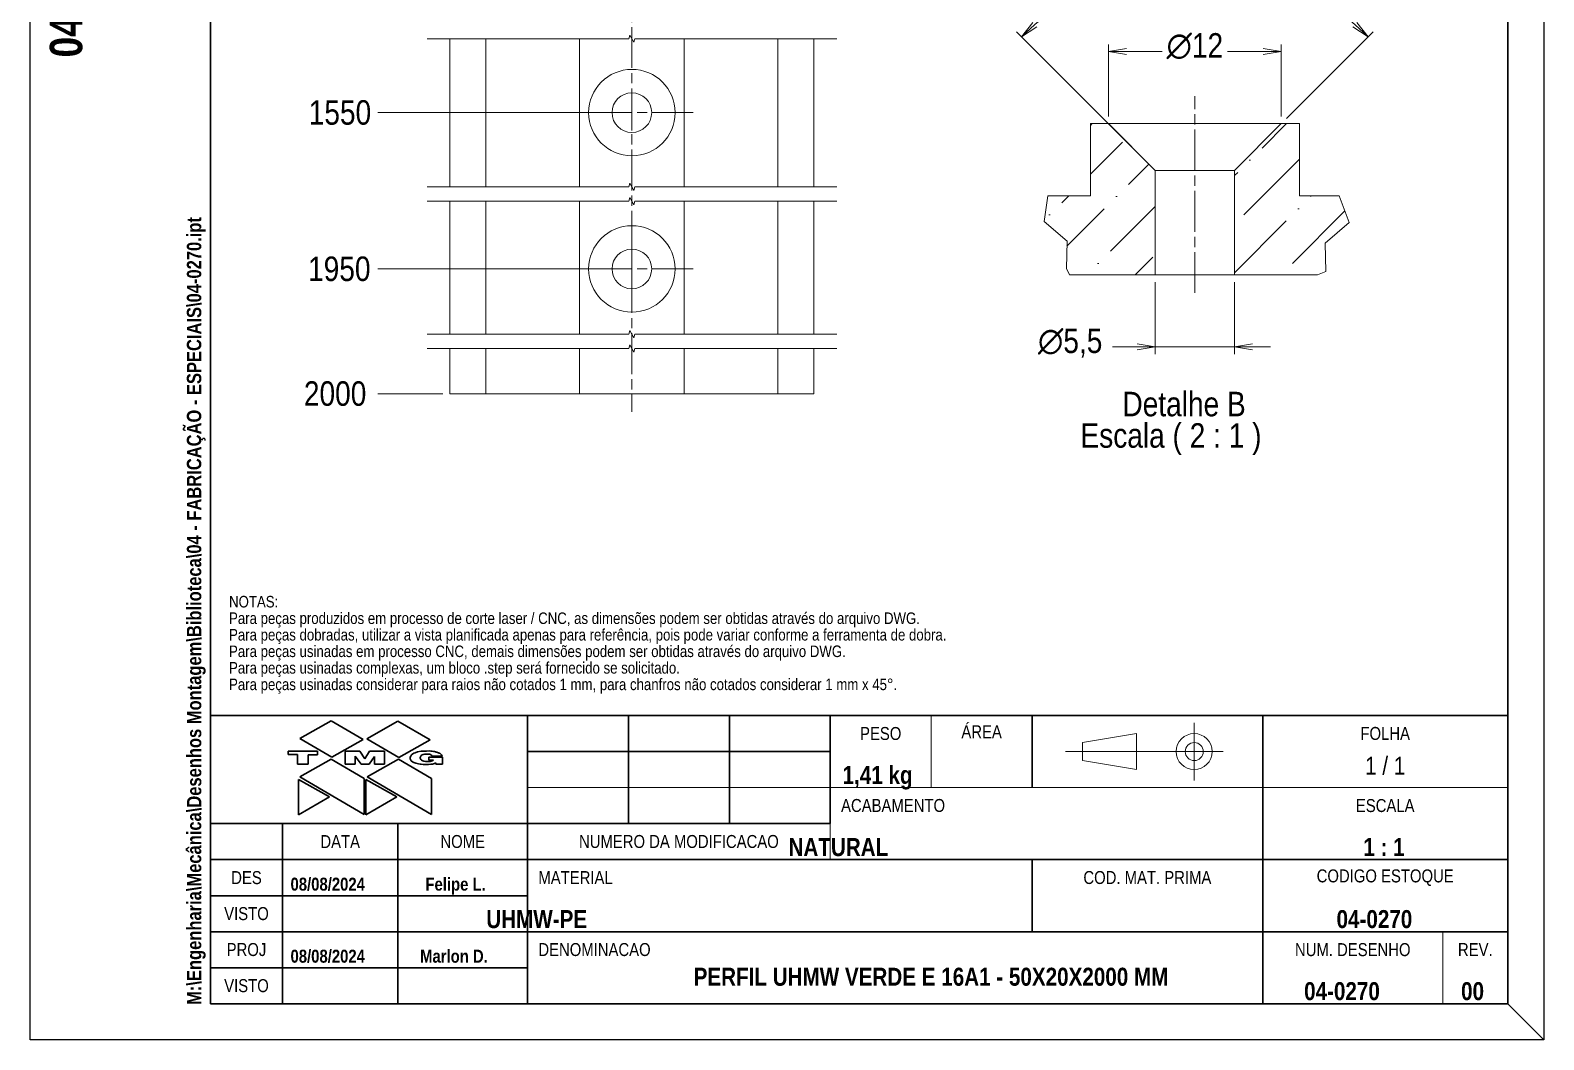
# Model space of a CAD drawing. Header units: millimetres. Extents: x 0 to 210, y 0 to 1152.
# Drawn here: x 0 to 210, y 0 to 140.1 of the extents above; entities that cross this region are included whole.
import ezdxf
from ezdxf.enums import TextEntityAlignment as Align

# ---------------------------------------------------------------- set-up
doc = ezdxf.new("R2010")
doc.units = ezdxf.units.MM
doc.linetypes.add('CHAIN', pattern=[0.3543, 0.2362, -0.0295, 0.0591, -0.0295])
doc.layers.get('0').update_dxf_attribs({"lineweight": 25})
for name, color, linetype, lineweight in [('BORDA', 7, 'Continuous', 25), ('CONTORNO', 7, 'Continuous', 9), ('TMG - Bordas', 7, 'Continuous', 25), ('TMG - Simbolos', 7, 'Continuous', 18), ('TMG - Visível', 7, 'Continuous', 18)]:
    doc.layers.add(name, color=color, linetype=linetype, lineweight=lineweight)
for name, color, linetype, lineweight, true_color in [('TMG - Cota', 1, 'Continuous', 18, 0xff0000), ('TMG - Hachura', 7, 'Continuous', 9, 0xff8000), ('TMG - Laranja', 7, 'Continuous', 9, 0xf49800), ('TMG - Linha de Centro', 5, 'Continuous', 9, 0x0000ff), ('TMG - Linha de Quebra', 5, 'Continuous', 9, 0x0000ff), ('TMG - Marca de Centro', 5, 'Continuous', 9, 0x0000ff), ('TMG - Marrom', 7, 'Continuous', 9, 0x716f5f)]:
    doc.layers.add(name, color=color, linetype=linetype, lineweight=lineweight, true_color=true_color)
doc.styles.add('Estilo de texto113', font='')
doc.styles.add('Estilo de texto114', font='')
doc.styles.add('Estilo de texto118', font='')
doc.styles.add('Estilo de texto120', font='')
doc.styles.add('TMG - Cota', font='technic_.ttf')
doc.styles.add('TMG - Lista de Peças', font='technic_.ttf')
doc.styles.add('TMG - Tolerância', font='technic_.ttf')
doc.styles.get('Estilo de texto113').set_extended_font_data('Technic', bold=True)
doc.styles.get('Estilo de texto114').set_extended_font_data('Technic', bold=True)
doc.styles.get('Estilo de texto118').set_extended_font_data('Technic', bold=True)
doc.styles.get('Estilo de texto120').set_extended_font_data('Technic', bold=True)
doc.dimstyles.new('TMG - Cota', dxfattribs={"dimtxt": 3.4, "dimasz": 2.5, "dimexe": 1, "dimexo": 1, "dimgap": 0.8, "dimtad": 0, "dimtxsty": 'TMG - Cota', "dimblk": 'OPEN', "dimcen": 0.09, "dimdle": 10, "dimclrd": 256, "dimclre": 256, "dimclrt": 256, "dimadec": 0, "dimazin": 0, "dimtfac": 0.470588, "dimtmove": 0, "dimatfit": 3, "dimldrblk": 'Open-1', "dimfxl": 0, "dimtolj": 1, "dimtzin": 0, "dimlwd": -1, "dimlwe": -1, "dimarcsym": 0})
pattern_1 = [(45, (0, 0), (2.5257, 9.26089), [11.90625, -2.38125, 0, -2.38125])]

# ---------------------------------------------------------------- blocks, each defined once
blk = doc.blocks.new('Bordas BORDA A4')
at = {"layer": 'BORDA'}
for p, q in [((0, 297), (210, 297)), ((0, 0), (0, 297)), ((210, 297), (210, 0)), ((210, 0), (0, 0))]:
    blk.add_line(p, q, dxfattribs=at)
at = {"layer": 'BORDA', "lineweight": 30}
for p, q in [((25, 292), (205, 292)), ((25, 5), (25, 292)), ((205, 292), (205, 5)), ((205, 5), (25, 5))]:
    blk.add_line(p, q, dxfattribs=at)
at = {"layer": 'CONTORNO'}
for tag, p, height, style in [('STOCK_NUMBER_001', (7.21, 136.35), 4.5, 'Estilo de texto118'), ('FILENAME_AND_PATH_001', (23.73, 4.84), 2, 'Estilo de texto120')]:
    blk.add_attdef(tag, p, '', height=height, rotation=90, dxfattribs=dict(at, style=style))
blk = doc.blocks.new('Blocos de títulos LEGENDA TMG A4 A3')
at = {"layer": 'TMG - Bordas', "lineweight": 30}
blk.add_line((151.61, 80.53), (195.61, 80.53), dxfattribs=at)
at = {"layer": 'TMG - Laranja', "color": 30, "linetype": 'Continuous', "lineweight": 30, "true_color": 0xf49800}
for p, q in [((164.01, 92.36), (168.34, 94.82)), ((168.34, 94.82), (172.79, 92.22)), ((173.29, 92.29), (177.63, 94.75)), ((177.63, 94.75), (182.08, 92.16)), ((164.01, 92.36), (168.45, 89.76)), ((168.45, 89.76), (172.79, 92.22)), ((173.29, 92.29), (177.74, 89.69)), ((177.74, 89.69), (182.08, 92.16)), ((164.01, 87.01), (168.34, 89.47)), ((168.34, 89.47), (172.95, 86.79)), ((173.36, 87.01), (177.69, 89.47)), ((177.69, 89.47), (182.3, 86.79)), ((164.01, 87.01), (172.95, 81.81)), ((172.95, 86.79), (172.95, 81.81)), ((173.36, 87.01), (182.3, 81.81)), ((182.3, 86.79), (182.3, 81.81))]:
    blk.add_line(p, q, dxfattribs=at)
at = {"layer": 'TMG - Linha de Centro'}
for p, q in [((288.11, 94.53), (288.11, 86.53)), ((292.11, 90.53), (270.27, 90.53))]:
    blk.add_line(p, q, dxfattribs=at)
at = {"layer": 'TMG - Marrom', "color": 251, "linetype": 'Continuous', "lineweight": 30, "true_color": 0x716f5f}
for p, q in [((162.41, 90.58), (162.41, 90.12)), ((166.47, 90.58), (162.41, 90.58)), ((166.47, 90.09), (166.47, 90.58)), ((170.32, 88.77), (170.32, 90.58)), ((170.32, 90.58), (172.34, 90.58)), ((172.34, 90.58), (173.02, 89.53)), ((173.02, 89.53), (173.7, 90.58)), ((173.7, 90.58), (175.76, 90.58)), ((175.76, 88.77), (175.76, 90.58)), ((180.01, 90.38), (179.83, 90.29)), ((180.34, 90.49), (180.01, 90.38)), ((180.83, 90.57), (180.34, 90.49)), ((181.1, 90.58), (180.83, 90.57)), ((181.59, 90.61), (181.1, 90.58)), ((181.99, 90.62), (181.59, 90.61)), ((182.18, 90.6), (181.99, 90.62)), ((182.38, 90.57), (182.18, 90.6)), ((182.58, 90.55), (182.38, 90.57)), ((182.69, 90.53), (182.58, 90.55)), ((182.82, 90.51), (182.69, 90.53)), ((182.95, 90.46), (182.82, 90.51)), ((183.04, 90.44), (182.95, 90.46)), ((183.13, 90.42), (183.04, 90.44)), ((183.24, 90.38), (183.13, 90.42)), ((183.33, 90.33), (183.24, 90.38)), ((183.42, 90.29), (183.33, 90.33)), ((162.41, 90.12), (163.71, 90.12)), ((163.71, 90.12), (163.71, 88.77)), ((163.71, 88.77), (165.15, 88.77)), ((165.15, 88.77), (165.15, 90.09)), ((165.15, 90.09), (166.47, 90.09)), ((170.32, 88.77), (171.67, 88.77)), ((171.67, 88.77), (171.67, 89.91)), ((171.67, 89.91), (172.52, 88.77)), ((172.52, 88.77), (173.62, 88.77)), ((173.62, 88.77), (174.39, 89.87)), ((174.39, 89.87), (174.39, 88.77)), ((174.39, 88.77), (175.76, 88.77)), ((179.32, 89.76), (179.3, 89.67)), ((179.3, 89.67), (179.32, 89.54)), ((179.39, 89.91), (179.32, 89.76)), ((179.32, 89.54), (179.39, 89.36)), ((179.5, 90.07), (179.39, 89.91)), ((179.39, 89.36), (179.48, 89.25)), ((179.48, 89.25), (179.65, 89.12)), ((179.68, 90.21), (179.5, 90.07)), ((179.65, 89.12), (179.85, 89.01)), ((179.83, 90.29), (179.68, 90.21)), ((179.85, 89.01), (179.96, 88.97)), ((179.96, 88.97), (180.12, 88.92)), ((180.12, 88.92), (180.31, 88.86)), ((180.31, 88.86), (180.49, 88.81)), ((180.49, 88.81), (180.69, 88.79)), ((180.69, 88.79), (180.84, 88.77)), ((180.73, 89.72), (180.75, 89.8)), ((180.73, 89.61), (180.73, 89.72)), ((180.75, 89.52), (180.73, 89.61)), ((180.75, 89.8), (180.8, 89.91)), ((180.82, 89.43), (180.75, 89.52)), ((180.8, 89.91), (180.86, 89.98)), ((180.89, 89.36), (180.82, 89.43)), ((180.84, 88.77), (181.11, 88.75)), ((180.86, 89.98), (180.97, 90.07)), ((180.97, 89.3), (180.89, 89.36)), ((180.97, 90.07), (181.11, 90.11)), ((181.08, 89.25), (180.97, 89.3)), ((181.24, 89.21), (181.08, 89.25)), ((181.11, 90.11), (181.33, 90.16)), ((181.11, 88.75), (181.33, 88.73)), ((181.46, 89.17), (181.24, 89.21)), ((181.33, 90.16), (181.63, 90.18)), ((181.33, 88.73), (181.41, 88.73)), ((181.41, 88.73), (181.63, 88.73)), ((181.68, 89.14), (181.46, 89.17)), ((181.63, 90.18), (181.9, 90.18)), ((181.63, 88.73), (181.85, 88.73)), ((181.81, 89.14), (181.68, 89.14)), ((181.94, 89.14), (181.81, 89.14)), ((181.85, 88.73), (182.21, 88.77)), ((181.9, 90.18), (182.01, 90.16)), ((181.92, 89.74), (181.92, 89.36)), ((183.81, 89.74), (181.92, 89.74)), ((181.92, 89.36), (182.54, 89.36)), ((182.1, 89.17), (181.94, 89.14)), ((182.01, 90.16), (182.12, 90.11)), ((182.23, 89.19), (182.1, 89.17)), ((182.12, 90.11), (182.21, 90.08)), ((182.21, 90.08), (182.32, 90)), ((182.21, 88.77), (182.43, 88.79)), ((182.36, 89.23), (182.23, 89.19)), ((182.32, 90), (182.38, 89.91)), ((182.45, 89.28), (182.36, 89.23)), ((182.38, 89.91), (183.75, 89.91)), ((182.43, 88.79), (182.69, 88.88)), ((182.54, 89.36), (182.45, 89.28)), ((182.69, 88.88), (182.87, 88.95)), ((182.87, 88.95), (182.89, 88.77)), ((182.89, 88.77), (183.81, 88.77)), ((183.48, 90.25), (183.42, 90.29)), ((183.55, 90.2), (183.48, 90.25)), ((183.64, 90.13), (183.55, 90.2)), ((183.68, 90.07), (183.64, 90.13)), ((183.72, 90), (183.68, 90.07)), ((183.75, 89.96), (183.72, 90)), ((183.75, 89.91), (183.75, 89.96)), ((183.81, 88.77), (183.81, 89.74)), ((163.83, 86.68), (163.83, 81.73)), ((168.12, 84.26), (163.83, 86.68)), ((173.18, 86.68), (173.18, 81.73)), ((177.47, 84.26), (173.18, 86.68)), ((163.83, 81.73), (168.12, 84.26)), ((173.18, 81.73), (177.47, 84.26))]:
    blk.add_line(p, q, dxfattribs=at)
at = {"layer": 'TMG - Simbolos', "lineweight": 30}
for p, q in [((151.61, 95.53), (331.61, 95.53)), ((151.61, 55.53), (151.61, 95.53)), ((195.61, 95.53), (195.61, 55.53)), ((209.61, 95.53), (209.61, 80.53)), ((223.61, 95.53), (223.61, 80.53)), ((237.61, 95.53), (237.61, 80.53)), ((265.61, 95.53), (265.61, 85.53)), ((297.61, 95.53), (297.61, 55.53)), ((331.61, 95.53), (331.61, 55.53)), ((195.61, 90.53), (237.61, 90.53)), ((161.61, 80.53), (161.61, 55.53)), ((177.61, 80.53), (177.61, 55.53)), ((195.61, 80.53), (237.61, 80.53)), ((151.61, 75.53), (195.61, 75.53)), ((195.61, 75.53), (331.61, 75.53)), ((265.61, 75.53), (265.61, 65.53)), ((151.61, 70.53), (195.61, 70.53)), ((151.61, 65.53), (195.61, 65.53)), ((195.61, 65.53), (331.61, 65.53)), ((151.61, 60.53), (195.61, 60.53)), ((331.61, 55.53), (151.61, 55.53))]:
    blk.add_line(p, q, dxfattribs=at)
at = {"layer": 'TMG - Simbolos'}
for p, q in [((251.61, 95.53), (251.61, 85.53)), ((272.61, 91.78), (280.11, 93.03)), ((280.11, 93.03), (280.11, 88.03)), ((272.61, 89.28), (272.61, 91.78)), ((280.11, 88.03), (272.61, 89.28)), ((195.61, 85.53), (237.61, 85.53)), ((251.61, 85.53), (237.61, 85.53)), ((251.61, 85.53), (265.61, 85.53)), ((265.61, 85.53), (331.61, 85.53)), ((237.61, 80.53), (237.61, 75.53)), ((322.61, 65.53), (322.61, 55.53))]:
    blk.add_line(p, q, dxfattribs=at)
at = {"layer": 'TMG - Simbolos', "color": 7}
blk.add_line((331.61, 55.53), (336.61, 50.53), dxfattribs=at)
at = {"layer": 'TMG - Simbolos'}
for radius in [2.5, 1.25]:
    blk.add_circle((288.11, 90.53), radius, dxfattribs=at)
at = {"layer": 'TMG - Simbolos', "char_height": 1.8, "style": 'TMG - Tolerância'}
for s, insert, attachment_point in [('\\fTechnic|b0|i0;{\\H1.8000;ÁREA}', (258.61, 93.28), 5), ('\\fTechnic|b0|i0;{\\H1.8000;PESO}', (244.61, 93.03), 5), ('\\fTechnic|b0|i0;{\\H1.8000;FOLHA}', (314.61, 93.04), 5), ('\\fTechnic|b0|i0;{\\H1.8000;ACABAMENTO}', (239.11, 83.04), 4), ('\\fTechnic|b0|i0;{\\H1.8000;ESCALA}', (314.61, 83.03), 5), ('\\fTechnic|b0|i0;{\\H1.8000;DATA}', (169.61, 78.04), 5), ('\\fTechnic|b0|i0;{\\H1.8000;NOME}', (186.61, 78.04), 5), ('\\fTechnic|b0|i0;{\\H1.8000;NUMERO DA MODIFICACAO}', (216.61, 78.04), 5), ('\\fTechnic|b0|i0;{\\H1.8000;COD. MAT. PRIMA}', (281.61, 73.04), 5), ('\\fTechnic|b0|i0;{\\H1.8000;CODIGO ESTOQUE}', (314.61, 73.03), 5), ('\\fTechnic|b0|i0;{\\H1.8000;VISTO}', (156.61, 68.03), 5), ('\\fTechnic|b0|i0;{\\H1.8000;DENOMINACAO}', (197.11, 63.04), 4), ('\\fTechnic|b0|i0;{\\H1.8000;NUM. DESENHO}', (310.11, 63.03), 5), ('\\fTechnic|b0|i0;{\\H1.8000;REV.}', (327.11, 63.05), 5)]:
    blk.add_mtext(s, dxfattribs=dict(at, insert=insert, attachment_point=attachment_point))
at = {"layer": 'TMG - Simbolos', "style": 'TMG - Tolerância'}
for s, insert, char_height, width, attachment_point in [('\\fTechnic|b0|i0;{\\H2.5000;1 / 1}', (314.61, 88.55), 2.5, 40.009, 5), ('\\fTechnic|b0|i0;{\\H1.8000;DES}', (156.61, 73.03), 1.8, 6.6594, 5), ('\\fTechnic|b0|i0;{\\H1.8000;MATERIAL}', (197.11, 73.04), 1.8, 12.5739, 4), ('\\fTechnic|b0|i0;{\\H1.8000;PROJ}', (156.61, 63.04), 1.8, 6.6594, 5), ('\\fTechnic|b0|i0;{\\H1.8000;VISTO}', (156.61, 58.03), 1.8, 7.058, 5)]:
    blk.add_mtext(s, dxfattribs=dict(at, insert=insert, char_height=char_height, width=width, attachment_point=attachment_point))
at = {"layer": 'TMG - Simbolos'}
for tag, height, style, p in [('RLM_3', 1.8, 'Estilo de texto114', (202.61, 93.03)), ('RLM_6', 1.8, 'Estilo de texto114', (216.61, 93.03)), ('RLM_9', 1.8, 'Estilo de texto114', (230.61, 93.03)), ('ÁREA', 2.5, 'Estilo de texto113', (258.61, 88.53)), ('RLM_2', 1.8, 'Estilo de texto114', (202.61, 88.03)), ('RLM_5', 1.8, 'Estilo de texto114', (216.61, 88.03)), ('RLM_8', 1.8, 'Estilo de texto114', (230.61, 88.03)), ('RLM_1', 1.8, 'Estilo de texto114', (202.61, 83.03)), ('RLM_4', 1.8, 'Estilo de texto114', (216.61, 83.03)), ('RLM_7', 1.8, 'Estilo de texto114', (230.61, 83.03)), ('MATERIAL', 2.5, 'Estilo de texto113', (197.61, 68.53))]:
    blk.add_attdef(tag, text='', height=height, dxfattribs=dict(at, style=style)).set_placement(p, align=Align.TOP_CENTER)
for tag, p, height, style in [('MASS\\P2;_001', (239.32, 86.03), 2.5, 'Estilo de texto113'), ('ACABAMENTO_001', (231.82, 76.03), 2.5, 'Estilo de texto113'), ('Initial_View_Scale_001', (311.58, 76.03), 2.5, 'Estilo de texto113'), ('CHECKED_DATE_001', (162.72, 71.23), 1.8, 'Estilo de texto114'), ('DESIGNER_001', (181.44, 71.23), 1.8, 'Estilo de texto114'), ('MATERIAL_001', (189.88, 66.03), 2.5, 'Estilo de texto113'), ('STOCK_NUMBER_001', (307.86, 66.03), 2.5, 'Estilo de texto113'), ('ENG_APPROVAL_DATE_001', (162.72, 61.23), 1.8, 'Estilo de texto114'), ('PROJECT_001', (180.7, 61.23), 1.8, 'Estilo de texto114'), ('DESCRIPTION_001', (218.65, 58.03), 2.5, 'Estilo de texto113'), ('PART_NUMBER_001', (303.36, 56.03), 2.5, 'Estilo de texto113'), ('REVISION_NUMBER_001', (325.14, 56.03), 2.5, 'Estilo de texto113')]:
    blk.add_attdef(tag, p, '', height=height, dxfattribs=dict(at, style=style))
blk = doc.blocks.new('*D34')
at = {"layer": 'Defpoints', "color": 0, "transparency": 16777216}
for p in [(58.23, 1152.11), (48.23, 128.69), (83.48, 128.69)]:
    blk.add_point(p, dxfattribs=at)
at = {"layer": 'TMG - Cota', "transparency": 16777216}
blk.add_line((82.48, 128.69), (48.23, 128.69), dxfattribs=at)
at = {"layer": 'TMG - Cota', "transparency": 16777216, "insert": (42.97, 128.69), "char_height": 3.4, "attachment_point": 5, "style": 'TMG - Cota'}
blk.add_mtext('\\A1;1550', dxfattribs=at)
blk = doc.blocks.new('_Open')
at = {"color": 0, "linetype": 'ByBlock', "lineweight": -2}
for p, q in [((-1, 0.167), (0, 0)), ((-1, -0.167), (0, 0)), ((0, 0), (-1, 0))]:
    blk.add_line(p, q, dxfattribs=at)
blk = doc.blocks.new('Open-1')
at = {"color": 0}
for p, q in [((0, 0), (-1, 0.25)), ((-1, 0), (0, 0)), ((-1, -0.25), (0, 0))]:
    blk.add_line(p, q, dxfattribs=at)
blk = doc.blocks.new('*D35')
at = {"layer": 'Defpoints', "color": 0, "transparency": 16777216}
for p in [(58.23, 1152.11), (48.23, 89.67), (58.23, 89.67)]:
    blk.add_point(p, dxfattribs=at)
at = {"layer": 'TMG - Cota', "transparency": 16777216}
blk.add_line((57.23, 89.67), (48.23, 89.67), dxfattribs=at)
at = {"layer": 'TMG - Cota', "transparency": 16777216, "insert": (42.3, 89.67), "char_height": 3.4, "attachment_point": 5, "style": 'TMG - Cota'}
blk.add_mtext('\\A1;2000', dxfattribs=at)
blk = doc.blocks.new('*D36')
at = {"layer": 'Defpoints', "color": 0, "transparency": 16777216}
for p in [(58.23, 1152.11), (48.23, 106.99), (83.48, 106.99)]:
    blk.add_point(p, dxfattribs=at)
at = {"layer": 'TMG - Cota', "transparency": 16777216}
blk.add_line((82.48, 106.99), (48.23, 106.99), dxfattribs=at)
at = {"layer": 'TMG - Cota', "transparency": 16777216, "insert": (42.88, 106.99), "char_height": 3.4, "attachment_point": 5, "style": 'TMG - Cota'}
blk.add_mtext('\\A1;1950', dxfattribs=at)
blk = doc.blocks.new('*D42')
at = {"layer": 'Defpoints', "color": 0, "transparency": 16777216}
for p in [(149.59, 137.16), (149.59, 127.16), (173.59, 127.16)]:
    blk.add_point(p, dxfattribs=at)
at = {"layer": 'TMG - Cota', "transparency": 16777216}
for p, q in [((149.59, 128.16), (149.59, 138.16)), ((152.09, 137.16), (157.05, 137.16)), ((171.09, 137.16), (166.13, 137.16)), ((173.59, 128.16), (173.59, 138.16))]:
    blk.add_line(p, q, dxfattribs=at)
at = {"layer": 'TMG - Cota', "transparency": 16777216, "xscale": 2.5, "yscale": 2.5, "zscale": 2.5, "rotation": 180}
blk.add_blockref('_Open', (149.59, 137.16), dxfattribs=at)
at = {"layer": 'TMG - Cota', "transparency": 16777216, "xscale": 2.5, "yscale": 2.5, "zscale": 2.5}
blk.add_blockref('_Open', (173.59, 137.16), dxfattribs=at)
at = {"layer": 'TMG - Cota', "transparency": 16777216, "insert": (161.59, 139.72), "char_height": 3.4, "attachment_point": 2, "style": 'TMG - Cota'}
blk.add_mtext('\\A1;{\\fAIGDT|b0|i0;\\ln}\\fTechnic|b0|i0;{\\H3.4000;12}', dxfattribs=at)
blk = doc.blocks.new('*D43')
at = {"layer": 'Defpoints', "color": 0, "transparency": 16777216}
for p in [(170.39, 148), (173.59, 127.16), (156.09, 120.66), (161.59, 115.16)]:
    blk.add_point(p, dxfattribs=at)
at = {"layer": 'TMG - Cota', "transparency": 16777216}
for p, q in [((155.38, 121.37), (136.84, 139.91)), ((174.3, 127.87), (186.34, 139.91))]:
    blk.add_line(p, q, dxfattribs=at)
for start, end in [(97.4378, 130.7861), (49.2139, 82.5622)]:
    blk.add_arc((161.59, 115.16), 34, start, end, dxfattribs=at)
at = {"layer": 'TMG - Cota', "transparency": 16777216, "xscale": 2.5, "yscale": 2.5, "zscale": 2.5}
for p, rotation in [((137.55, 139.2), 222.8930626979529), ((185.63, 139.2), 317.1069373020479)]:
    blk.add_blockref('_Open', p, dxfattribs=dict(at, rotation=rotation))
at = {"layer": 'TMG - Cota', "transparency": 16777216, "insert": (161.59, 150.9), "char_height": 3.4, "attachment_point": 2, "style": 'TMG - Cota'}
blk.add_mtext('\\A1;90°', dxfattribs=at)
blk = doc.blocks.new('*D44')
at = {"layer": 'Defpoints', "color": 0, "transparency": 16777216}
for p in [(156.09, 106.16), (167.09, 106.16), (167.09, 96.16)]:
    blk.add_point(p, dxfattribs=at)
at = {"layer": 'TMG - Cota', "transparency": 16777216}
for p, q in [((156.09, 105.16), (156.09, 95.16)), ((167.09, 105.16), (167.09, 95.16)), ((153.59, 96.16), (150.18, 96.16)), ((167.09, 96.16), (156.09, 96.16)), ((169.59, 96.16), (172.09, 96.16))]:
    blk.add_line(p, q, dxfattribs=at)
at = {"layer": 'TMG - Cota', "transparency": 16777216, "xscale": 2.5, "yscale": 2.5, "zscale": 2.5}
blk.add_blockref('_Open', (156.09, 96.16), dxfattribs=at)
at = {"layer": 'TMG - Cota', "transparency": 16777216, "xscale": 2.5, "yscale": 2.5, "zscale": 2.5, "rotation": 180}
blk.add_blockref('_Open', (167.09, 96.16), dxfattribs=at)
at = {"layer": 'TMG - Cota', "transparency": 16777216, "insert": (144.29, 98.72), "char_height": 3.4, "attachment_point": 2, "style": 'TMG - Cota'}
blk.add_mtext('\\A1;{\\fAIGDT|b0|i0;\\ln}\\fTechnic|b0|i0;{\\H3.4000;5,5}', dxfattribs=at)

msp = doc.modelspace()

# ---------------------------------------------------------------- hatches: boundary and pattern name
at = {"layer": 'TMG - Hachura'}
h = msp.add_hatch(dxfattribs=at)
h.set_pattern_fill('ANSI36', color=256, scale=38.1, style=0)
h.set_pattern_definition(pattern_1)
h.paths.add_polyline_path([(144.202, 106.16), (143.788, 107.041), (143.862, 110.831), (140.699, 113.568), (141.178, 117.16), (147.089, 117.16), (147.089, 127.16), (149.589, 127.16), (156.089, 120.66), (156.089, 106.16)])
h = msp.add_hatch(dxfattribs=at)
h.set_pattern_fill('ANSI36', color=256, scale=38.1, style=0)
h.set_pattern_definition(pattern_1)
h.paths.add_polyline_path([(181.615, 117.16), (183.005, 113.417), (179.654, 110.587), (179.786, 106.621), (178.62, 106.16), (167.089, 106.16), (167.089, 120.66), (173.589, 127.16), (176.089, 127.16), (176.089, 117.16)])

# ---------------------------------------------------------------- linework, layer by layer
at = {"layer": 'TMG - Linha de Centro', "linetype": 'CHAIN', "ltscale": 23.990969}
for p, q in [((83.48, 217.054), (83.48, 87.165)), ((161.589, 103.66), (161.589, 130.961))]:
    msp.add_line(p, q, dxfattribs=at)
at = {"layer": 'TMG - Linha de Quebra'}
for p, q in [((140.699, 113.568), (141.178, 117.16)), ((181.615, 117.16), (183.005, 113.417)), ((143.862, 110.831), (140.699, 113.568)), ((183.005, 113.417), (179.654, 110.587)), ((143.788, 107.041), (143.862, 110.831)), ((179.654, 110.587), (179.786, 106.621)), ((144.202, 106.16), (143.788, 107.041)), ((179.786, 106.621), (178.62, 106.16))]:
    msp.add_line(p, q, dxfattribs=at)
at = {"layer": 'TMG - Linha de Quebra', "flags": 128}
for points in [[(55.055, 138.95), (83.057, 138.95), (83.191, 139.45), (83.769, 138.45), (83.903, 138.95), (111.905, 138.95)], [(55.055, 118.399), (83.057, 118.399), (83.191, 118.899), (83.769, 117.899), (83.903, 118.399), (111.905, 118.399)], [(55.055, 116.399), (83.057, 116.399), (83.191, 116.899), (83.769, 115.899), (83.903, 116.399), (111.905, 116.399)], [(55.055, 97.938), (83.057, 97.938), (83.191, 98.438), (83.769, 97.438), (83.903, 97.938), (111.905, 97.938)], [(55.055, 95.938), (83.057, 95.938), (83.191, 96.438), (83.769, 95.438), (83.903, 95.938), (111.905, 95.938)]]:
    msp.add_lwpolyline(points, dxfattribs=at)
at = {"layer": 'TMG - Marca de Centro', "linetype": 'CHAIN', "ltscale": 5.555937}
for p, q in [((83.48, 131.188), (83.48, 126.188)), ((83.48, 109.492), (83.48, 104.492))]:
    msp.add_line(p, q, dxfattribs=at)
at = {"layer": 'TMG - Marca de Centro', "linetype": 'CHAIN', "ltscale": 23.990969}
for p, q in [((91.98, 128.688), (74.98, 128.688)), ((91.98, 106.992), (74.98, 106.992))]:
    msp.add_line(p, q, dxfattribs=at)
at = {"layer": 'TMG - Visível'}
for p, q in [((58.23, 138.95), (58.23, 118.399)), ((63.23, 138.95), (63.23, 118.399)), ((76.23, 138.95), (76.23, 118.399)), ((90.73, 138.95), (90.73, 118.399)), ((103.73, 138.95), (103.73, 118.399)), ((108.73, 138.95), (108.73, 118.399)), ((149.589, 127.16), (147.089, 127.16)), ((147.089, 127.16), (147.089, 117.16)), ((156.089, 120.66), (149.589, 127.16)), ((149.589, 127.16), (173.589, 127.16)), ((173.589, 127.16), (167.089, 120.66)), ((176.089, 127.16), (173.589, 127.16)), ((176.089, 117.16), (176.089, 127.16)), ((156.089, 106.16), (156.089, 120.66)), ((167.089, 120.66), (156.089, 120.66)), ((167.089, 120.66), (167.089, 106.16)), ((58.23, 116.399), (58.23, 97.938)), ((63.23, 116.399), (63.23, 97.938)), ((76.23, 116.399), (76.23, 97.938)), ((90.73, 116.399), (90.73, 97.938)), ((103.73, 116.399), (103.73, 97.938)), ((108.73, 116.399), (108.73, 97.938)), ((147.089, 117.16), (141.178, 117.16)), ((181.615, 117.16), (176.089, 117.16)), ((144.202, 106.16), (156.089, 106.16)), ((167.089, 106.16), (156.089, 106.16)), ((167.089, 106.16), (178.62, 106.16)), ((58.23, 95.938), (58.23, 89.665)), ((63.23, 95.938), (63.23, 89.665)), ((76.23, 95.938), (76.23, 89.665)), ((90.73, 95.938), (90.73, 89.665)), ((103.73, 95.938), (103.73, 89.665)), ((108.73, 95.938), (108.73, 89.665)), ((63.23, 89.665), (58.23, 89.665)), ((76.23, 89.665), (63.23, 89.665)), ((90.73, 89.665), (76.23, 89.665)), ((103.73, 89.665), (90.73, 89.665)), ((108.73, 89.665), (103.73, 89.665))]:
    msp.add_line(p, q, dxfattribs=at)
for centre, radius in [((83.48, 128.688), 6), ((83.48, 128.688), 2.75), ((83.48, 106.992), 6), ((83.48, 106.992), 2.75)]:
    msp.add_circle(centre, radius, dxfattribs=at)

# ---------------------------------------------------------------- block references
for name, p, values in [('Bordas BORDA A4', (0, 0), {'STOCK_NUMBER_001': '04-0270', 'FILENAME_AND_PATH_001': 'M:\\Engenharia\\Mecânica\\Desenhos Montagem\\Biblioteca\\04 - FABRICAÇÃO - ESPECIAIS\\04-0270.ipt'}), ('Blocos de títulos LEGENDA TMG A4 A3', (-126.608, -50.534), {'PART_NUMBER_001': '04-0270', 'STOCK_NUMBER_001': '04-0270', 'Initial_View_Scale_001': '1 : 1', 'MATERIAL_001': 'UHMW-PE', 'DESCRIPTION_001': 'PERFIL UHMW VERDE E 16A1 - 50X20X2000 MM', 'DESIGNER_001': 'Felipe L.', 'PROJECT_001': 'Marlon D.', 'CHECKED_DATE_001': '08/08/2024', 'ENG_APPROVAL_DATE_001': '08/08/2024', 'REVISION_NUMBER_001': '00', 'MASS\\P2;_001': '1,41 kg', 'ACABAMENTO_001': 'NATURAL'})]:
    msp.add_blockref(name, p).add_auto_attribs(values)

# ---------------------------------------------------------------- texts
at = {"layer": 'TMG - Simbolos', "char_height": 3.4, "attachment_point": 7, "style": 'TMG - Cota'}
for s, insert in [('Detalhe B', (151.546, 86.49)), ('Escala ( 2 : 1 )', (145.723, 81.155))]:
    msp.add_mtext(s, dxfattribs=dict(at, insert=insert))
at = {"layer": 'TMG - Simbolos', "insert": (27.583, 48.037), "char_height": 1.6, "width": 134.41698, "attachment_point": 7, "line_spacing_factor": 0.860529, "style": 'TMG - Lista de Peças'}
msp.add_mtext('\\fTechnic|b0|i0;{\\H1.6000;NOTAS: \\P}\\fTechnic|b0|i0;{\\H1.6000;Para peças produzidos em processo de corte laser / CNC, as dimensões podem ser obtidas através do arquivo DWG.\\P}\\fTechnic|b0|i0;{\\H1.6000;Para peças dobradas, utilizar a vista planificada apenas para referência, pois pode variar conforme a ferramenta de dobra.\\P}\\fTechnic|b0|i0;{\\H1.6000;Para peças usinadas em processo CNC, demais dimensões podem ser obtidas através do arquivo DWG.\\P}\\fTechnic|b0|i0;{\\H1.6000;Para peças usinadas complexas, um bloco .step será fornecido se solicitado.\\P}\\fTechnic|b0|i0;{\\H1.6000;Para peças usinadas considerar para raios não cotados 1 mm, para chanfros não cotados considerar 1 mm x 45°.}', dxfattribs=at)

# ---------------------------------------------------------------- dimensions: what is measured, and where the dimension line sits
at = {"layer": 'TMG - Cota'}
for feature_location, offset, text, picture, middle in [((58.23, 89.665), (-10, 0), '2000', '*D35', (42.3, 89.665)), ((83.48, 106.992), (-35.25, 0), '1950', '*D36', (42.882, 106.992)), ((83.48, 128.688), (-35.25, 0), '1550', '*D34', (42.969, 128.688))]:
    dim = msp.add_ordinate_dim(feature_location=feature_location, offset=offset, dtype=0, origin=(58.23, 1152.11), text=text, dimstyle='TMG - Cota', override={"dimgap": 0.8, "dimtad": 0, "dimdec": 2, "dimtol": 0, "dimlim": 0, "dimtp": 0, "dimtm": 0, "dimtdec": 2}, dxfattribs=at)
    dim.commit()
    dim.dimension.update_dxf_attribs({"geometry": picture, "text_midpoint": middle})
dim = msp.add_angular_dim_3p(base=(170.389, 148.001), center=(161.589, 115.16), p1=(173.589, 127.16), p2=(156.089, 120.66), dimstyle='TMG - Cota', override={"dimgap": 0.8, "dimadec": 0, "dimtol": 0, "dimlim": 0, "dimtp": 0, "dimtm": 0, "dimtdec": 2}, dxfattribs=at)
dim.commit()
dim.dimension.update_dxf_attribs({"geometry": '*D43', "text_midpoint": (161.589, 149.16), "dimtype": 165})
for base, p1, p2, override, picture, middle in [((149.589, 137.16), (173.589, 127.16), (149.589, 127.16), {"dimgap": 0.8, "dimdec": 2, "dimlfac": 0.5, "dimtol": 0, "dimlim": 0, "dimtp": 0, "dimtm": 0, "dimtdec": 2, "dimtofl": 0, "dimatfit": 1}, '*D42', (161.589, 137.16)), ((167.089, 96.16), (156.089, 106.16), (167.089, 106.16), {"dimgap": 0.8, "dimdec": 2, "dimlfac": 0.5, "dimtol": 0, "dimlim": 0, "dimtp": 0, "dimtm": 0, "dimtdec": 2, "dimtofl": 1, "dimatfit": 1}, '*D44', (144.29, 96.16))]:
    dim = msp.add_linear_dim(base=base, p1=p1, p2=p2, angle=180, text='{\\fAIGDT|b0|i0;\\ln}\\fTechnic|b0|i0;{\\H3.4000;<>}', dimstyle='TMG - Cota', override=override, dxfattribs=at)
    dim.commit()
    dim.dimension.update_dxf_attribs({"geometry": picture, "text_midpoint": middle, "dimtype": 160})

doc.saveas('drawing.dxf')
